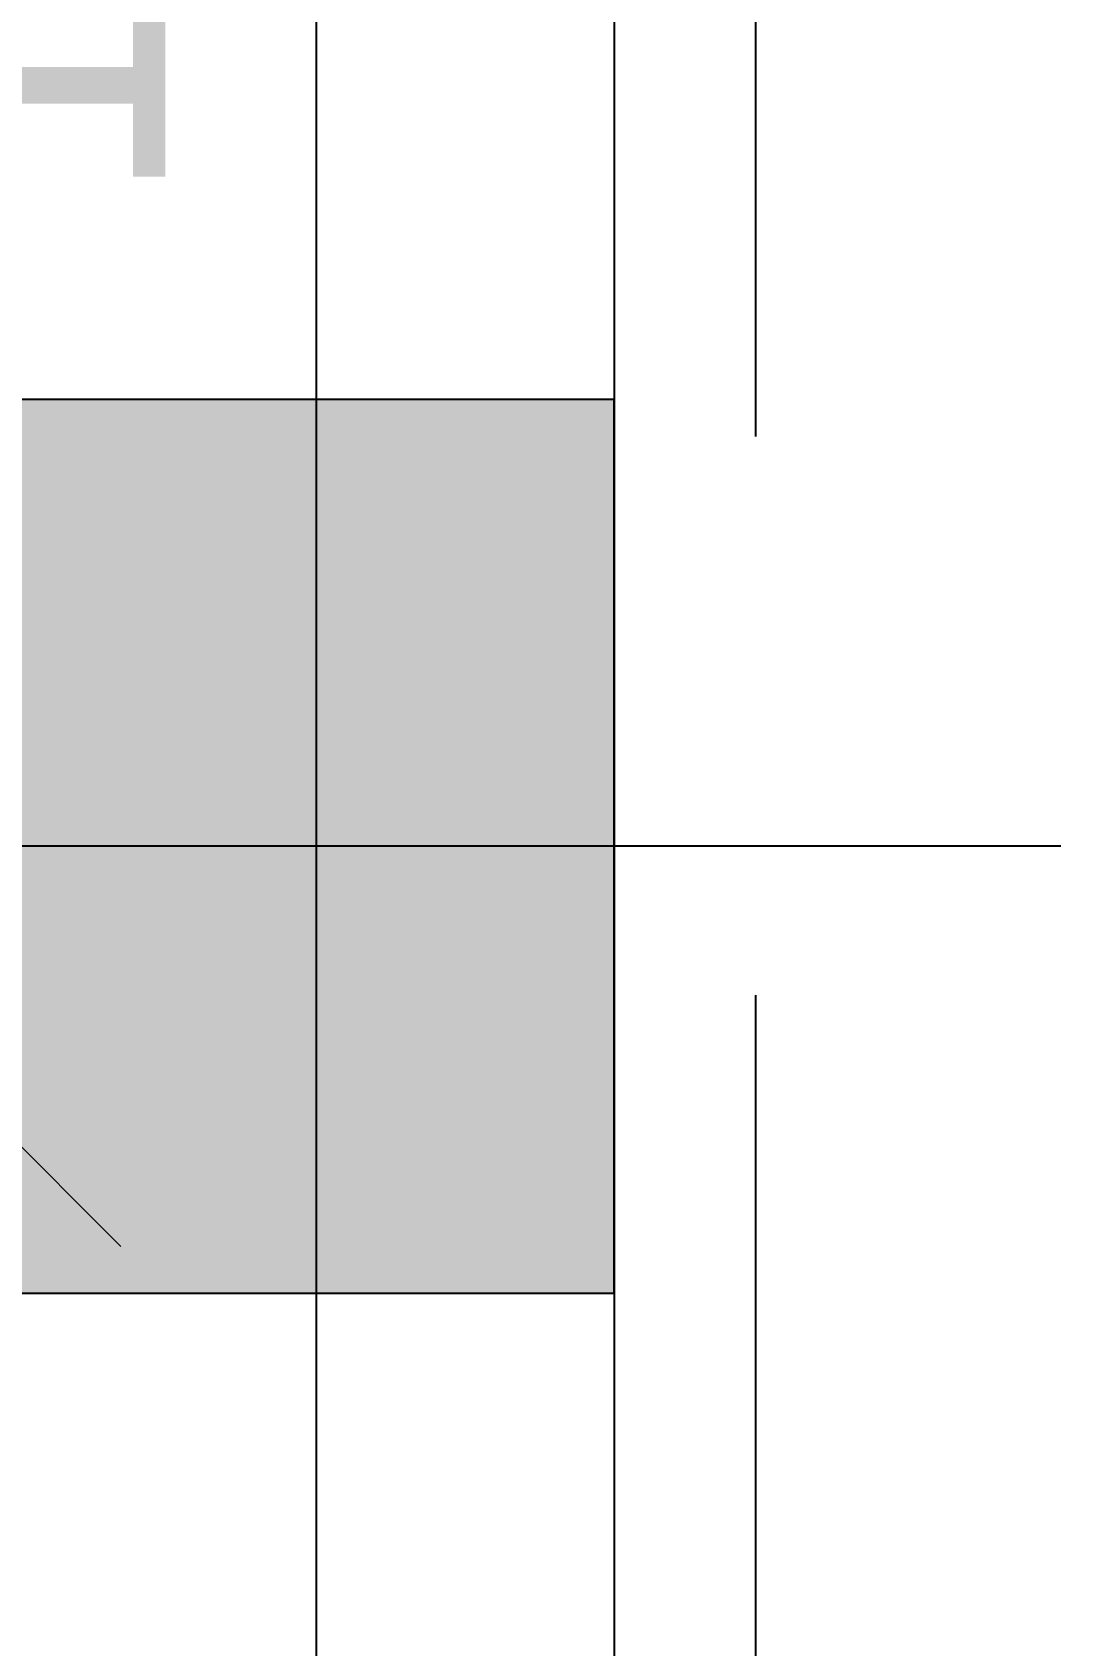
# Model space of a CAD drawing. Header units: metres. Extents: x -355 to 973, y -73 to 238.
# Drawn here: x 503.366 to 504.057, y 219.398 to 220.481 of the extents above; entities that cross this region are included whole.
import ezdxf

# ---------------------------------------------------------------- set-up
doc = ezdxf.new("R2010")
doc.units = ezdxf.units.M
doc.header["$LTSCALE"] = 3
doc.header["$MEASUREMENT"] = 0
doc.linetypes.add('HIDDEN', pattern=[0.375, 0.25, -0.125])
doc.layers.add('alaem', color=230, linetype='Continuous', lineweight=5)
doc.layers.add('khatchin', color=7, linetype='Continuous')
doc.styles.get("Standard").update_dxf_attribs({"font": 'arial.ttf'})
doc.dimstyles.new('ahmad', dxfattribs={"dimtxt": 0.2, "dimasz": 0.1375, "dimexe": 0, "dimexo": 0.0625, "dimgap": 0.09, "dimtad": 0, "dimzin": 0, "dimdsep": 46, "dimtxsty": 'Standard', "dimblk": 'OBLIQUE', "dimcen": 0.09, "dimclrd": 245, "dimclrt": 61, "dimadec": 0, "dimazin": 0, "dimtfac": 1, "dimtofl": 0, "dimtmove": 0, "dimatfit": 3, "dimldrblk": 'OBLIQUE', "dimfxl": 0, "dimfxlon": 1, "dimtolj": 1, "dimtzin": 0, "dimlwd": 13, "dimarcsym": 0})

# ---------------------------------------------------------------- blocks, each defined once
blk = doc.blocks.new('xdvxzdcv')
at = {"layer": 'khatchin'}
blk.add_hatch(color=203, dxfattribs=at).paths.add_polyline_path([(77.5751, 50.386), (77.5751, 49.986), (78.1751, 49.986), (78.1751, 50.386)])
blk.add_hatch(color=203, dxfattribs=at).paths.add_polyline_path([(77.5751, 50.386), (77.5751, 49.986), (78.1751, 49.986), (78.1751, 50.386)])
at = {"layer": 'khatchin', "color": 203}
for p, q in [((77.8751, 50.686), (77.8751, 49.686)), ((77.3751, 50.186), (78.3751, 50.186))]:
    blk.add_line(p, q, dxfattribs=at)
blk.add_lwpolyline([(77.5751, 50.386), (77.5751, 49.986), (78.1751, 49.986), (78.1751, 50.386), (77.5751, 50.386)], dxfattribs=at)
blk.add_lwpolyline([(77.5751, 50.386), (77.5751, 49.986), (78.1751, 49.986), (78.1751, 50.386), (77.5751, 50.386)], dxfattribs=at)
blk = doc.blocks.new('d32')
at = {"layer": 'khatchin', "rotation": 270}
blk.add_blockref('xdvxzdcv', (45.3719, 123.861), dxfattribs=at)
blk = doc.blocks.new('_Oblique')
at = {"color": 0, "linetype": 'ByBlock', "lineweight": -2}
blk.add_line((-0.5, -0.5), (0.5, 0.5), dxfattribs=at)
blk = doc.blocks.new('*D167')
at = {"color": 245, "lineweight": 13, "transparency": 16777216}
for p, q in [((503.3571, 221.5348), (503.3571, 220.9748)), ((503.3571, 219.7348), (503.3571, 220.2948))]:
    blk.add_line(p, q, dxfattribs=at)
at = {"layer": 'Defpoints', "color": 0, "transparency": 16777216}
for p in [(503.3571, 221.5348), (503.3571, 221.5348), (503.3571, 219.7348)]:
    blk.add_point(p, dxfattribs=at)
at = {"color": 245, "lineweight": 13, "transparency": 16777216, "xscale": 0.1375, "yscale": 0.1375, "zscale": 0.1375}
for p, rotation in [((503.3571, 221.5348), 90), ((503.3571, 219.7348), 270)]:
    blk.add_blockref('_Oblique', p, dxfattribs=dict(at, rotation=rotation))
at = {"color": 61, "transparency": 16777216, "insert": (503.3571, 220.6348), "char_height": 0.2, "attachment_point": 5, "rotation": 90}
blk.add_mtext('\\A1;1.80', dxfattribs=at)

msp = doc.modelspace()

# ---------------------------------------------------------------- linework, layer by layer
at = {"linetype": 'HIDDEN'}
for p, q in [((503.7571, 224.3348), (503.7571, 210.3348)), ((503.8521, 224.3348), (503.8521, 210.3348)), ((503.8521, 224.3348), (503.8521, 210.3348))]:
    msp.add_line(p, q, dxfattribs=at)
for p, q in [((503.7571, 224.3348), (503.7571, 210.3348)), ((503.5571, 221.5348), (503.5571, 211.7348))]:
    msp.add_line(p, q)
at = {"layer": 'alaem'}
msp.add_lwpolyline([(491.9471, 210.3348), (491.9471, 224.3348), (493.542, 224.3348), (493.542, 222.3348), (496.542, 222.3348), (496.542, 224.3348), (498.5586, 224.3348), (498.5586, 219.2348), (500.0571, 219.2348), (500.0571, 219.8348), (502.2571, 219.8348), (502.2571, 221.7348), (503.7571, 221.7348), (503.7571, 211.5348), (501.4486, 211.5348), (501.4486, 210.3348), (498.3586, 210.3348), (498.3586, 211.2348), (495.5441, 211.2348), (495.5441, 210.3348)], close=True, dxfattribs=at)

# ---------------------------------------------------------------- block references
at = {"layer": 'khatchin'}
msp.add_blockref('d32', (407.9992, 173.9489), dxfattribs=at)

# ---------------------------------------------------------------- dimensions: what is measured, and where the dimension line sits
dim = msp.add_linear_dim(base=(503.3571, 221.5348), p1=(503.3571, 219.7348), p2=(503.3571, 221.5348), angle=90, dimstyle='ahmad')
dim.commit()
dim.dimension.update_dxf_attribs({"geometry": '*D167', "text_midpoint": (503.3571, 220.6348)})

doc.saveas('drawing.dxf')
